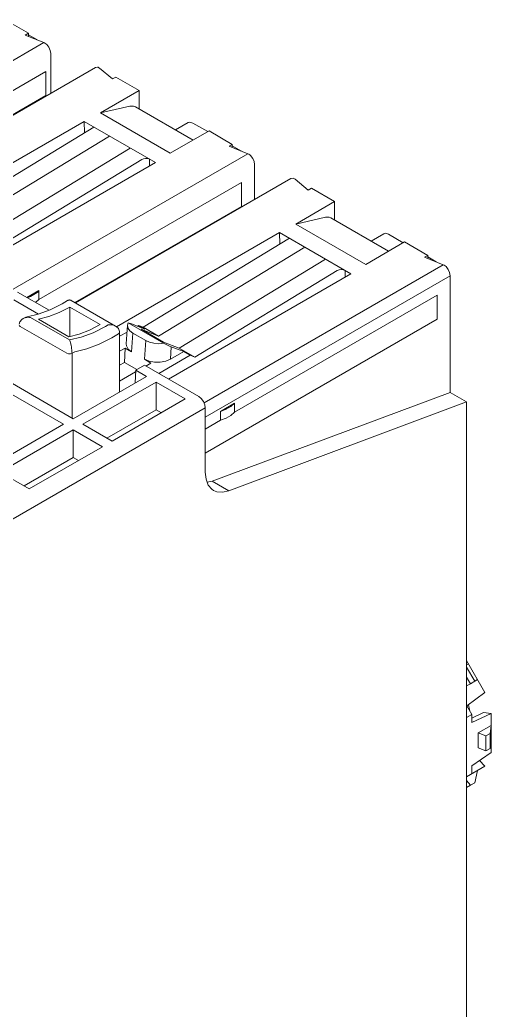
# Model space of a CAD drawing. Header units: inches. Extents: x 67248 to 85686, y -40174 to -31152.
# Drawn here: x 82516.5 to 82544.3, y -32942.8 to -32884.4 of the extents above; entities that cross this region are included whole.
import ezdxf

# ---------------------------------------------------------------- set-up
doc = ezdxf.new("R2010")
doc.units = ezdxf.units.IN
doc.header["$MEASUREMENT"] = 0

# ---------------------------------------------------------------- blocks, each defined once
blk = doc.blocks.new('ET200S')
at = {"lineweight": 0}
for p, q in [((119.25, 46.507), (120.523, 45.772)), ((120.523, 45.772), (120.346, 45.67)), ((120.346, 45.67), (121.365, 45.258)), ((120.523, 45.772), (120.523, 45.599)), ((120.523, 45.69), (120.983, 45.425)), ((121.365, 45.258), (108.293, 37.711)), ((120.983, 45.425), (121.008, 45.403)), ((121.365, 45.258), (121.42, 45.232)), ((121.42, 45.232), (121.474, 45.2)), ((121.474, 45.2), (121.526, 45.162)), ((121.526, 45.162), (121.64, 45.007)), ((121.64, 45.007), (121.716, 44.831)), ((121.716, 44.831), (121.743, 44.66)), ((121.743, 44.66), (121.743, 42.49)), ((112.415, 37.105), (124.186, 43.901)), ((124.186, 43.901), (124.3, 43.923)), ((124.3, 43.923), (124.336, 43.911)), ((124.336, 43.911), (124.374, 43.89)), ((124.374, 43.89), (124.412, 43.862)), ((125.126, 43.274), (124.412, 43.862)), ((121.482, 43.684), (110.41, 37.292)), ((121.482, 42.377), (121.482, 43.684)), ((125.302, 43.376), (125.126, 43.274)), ((125.302, 43.376), (126.575, 42.641)), ((121.482, 42.377), (112.383, 37.124)), ((126.575, 42.641), (124.454, 41.417)), ((126.575, 42.641), (126.575, 41.637)), ((124.454, 41.417), (126.071, 41.79)), ((126.071, 41.79), (126.274, 41.794)), ((126.274, 41.794), (126.368, 41.757)), ((126.368, 41.757), (129.524, 39.935)), ((124.454, 41.417), (128.272, 39.212)), ((123.57, 40.947), (114.656, 35.801)), ((124.1, 40.641), (116.105, 35.78)), ((123.584, 40.327), (123.57, 40.947)), ((123.57, 40.947), (127.459, 38.702)), ((129.26, 40.89), (128.564, 40.489)), ((129.26, 40.89), (129.333, 40.913)), ((129.333, 40.913), (129.51, 40.865)), ((129.51, 40.865), (130.323, 40.396)), ((124.949, 40.151), (116.953, 35.29)), ((130.393, 40.437), (128.272, 39.212)), ((130.393, 40.437), (131.666, 39.702)), ((131.666, 39.702), (131.489, 39.6)), ((131.489, 39.6), (132.508, 39.188)), ((131.666, 39.702), (131.666, 39.528)), ((131.666, 39.62), (132.126, 39.355)), ((126.08, 39.498), (118.085, 34.637)), ((132.508, 39.188), (119.436, 31.641)), ((132.126, 39.355), (132.151, 39.332)), ((132.508, 39.188), (132.563, 39.162)), ((132.563, 39.162), (132.617, 39.13)), ((132.617, 39.13), (132.669, 39.092)), ((132.669, 39.092), (132.783, 38.937)), ((127.459, 38.702), (117.489, 32.946)), ((126.717, 38.879), (118.933, 34.147)), ((126.717, 38.879), (126.814, 38.919)), ((126.814, 38.919), (126.929, 38.934)), ((126.929, 38.934), (127.043, 38.923)), ((127.043, 38.923), (127.141, 38.886)), ((127.141, 38.886), (127.141, 38.518)), ((132.783, 38.937), (132.859, 38.761)), ((132.859, 38.761), (132.886, 38.59)), ((132.873, 38.675), (132.873, 36.678)), ((132.166, 37.614), (121.094, 31.222)), ((123.099, 31.035), (134.87, 37.831)), ((132.166, 36.307), (132.166, 37.614)), ((134.87, 37.831), (134.984, 37.853)), ((134.984, 37.853), (135.02, 37.841)), ((135.02, 37.841), (135.058, 37.82)), ((135.058, 37.82), (135.096, 37.792)), ((135.809, 37.204), (135.096, 37.792)), ((135.986, 37.306), (135.809, 37.204)), ((135.986, 37.306), (137.259, 36.571)), ((132.166, 36.307), (123.067, 31.054)), ((137.259, 36.571), (135.138, 35.346)), ((137.259, 36.571), (137.259, 35.567)), ((135.138, 35.346), (136.755, 35.72)), ((136.755, 35.72), (136.958, 35.724)), ((136.958, 35.724), (137.052, 35.686)), ((135.138, 35.346), (138.956, 33.142)), ((137.052, 35.687), (140.208, 33.865)), ((134.254, 34.877), (125.34, 29.73)), ((134.268, 34.257), (134.254, 34.877)), ((134.254, 34.877), (138.143, 32.632)), ((139.943, 34.82), (139.248, 34.419)), ((139.943, 34.82), (140.017, 34.843)), ((140.017, 34.843), (140.193, 34.795)), ((140.193, 34.795), (141.007, 34.326)), ((134.784, 34.571), (126.789, 29.71)), ((141.077, 34.367), (138.956, 33.142)), ((141.077, 34.367), (142.35, 33.632)), ((135.633, 34.081), (127.637, 29.22)), ((142.35, 33.632), (142.173, 33.53)), ((142.35, 33.632), (142.35, 33.458)), ((142.35, 33.55), (142.81, 33.285)), ((136.764, 33.428), (128.769, 28.567)), ((143.192, 33.118), (130.12, 25.571)), ((142.173, 33.53), (143.192, 33.118)), ((142.81, 33.285), (142.835, 33.262)), ((143.192, 33.118), (143.247, 33.092)), ((143.247, 33.092), (143.301, 33.06)), ((143.301, 33.06), (143.353, 33.021)), ((143.353, 33.021), (143.467, 32.867)), ((138.143, 32.632), (128.173, 26.876)), ((137.4, 32.809), (129.617, 28.077)), ((143.57, 32.519), (130.188, 24.793)), ((137.4, 32.809), (137.498, 32.849)), ((137.498, 32.849), (137.613, 32.864)), ((137.613, 32.864), (137.727, 32.852)), ((137.727, 32.852), (137.825, 32.815)), ((137.825, 32.815), (137.825, 32.448)), ((143.467, 32.867), (143.543, 32.691)), ((143.543, 32.691), (143.57, 32.519)), ((143.57, 32.519), (143.57, 26.151)), ((121.649, 30.642), (119.935, 31.631)), ((121.094, 31.712), (120.445, 31.337)), ((120.467, 31.324), (120.628, 31.388)), ((120.628, 31.388), (121.094, 31.657)), ((121.094, 31.222), (121.094, 31.712)), ((142.863, 31.458), (131.791, 25.066)), ((142.863, 30.152), (142.863, 31.458)), ((119.723, 31.203), (121.069, 30.426)), ((120.911, 31.068), (121.094, 31.222)), ((122.361, 30.997), (121.703, 30.662)), ((122.361, 30.997), (122.663, 31.171)), ((122.67, 31.175), (122.663, 31.171)), ((122.673, 31.174), (122.663, 31.171)), ((122.691, 31.185), (122.67, 31.175)), ((122.713, 31.192), (122.691, 31.185)), ((122.737, 31.196), (122.713, 31.192)), ((122.762, 31.198), (122.737, 31.196)), ((122.787, 31.197), (122.762, 31.198)), ((122.812, 31.192), (122.787, 31.197)), ((122.837, 31.184), (122.812, 31.192)), ((122.863, 31.171), (122.837, 31.184)), ((122.854, 31.174), (122.863, 31.171)), ((122.864, 31.171), (125.284, 29.774)), ((121.062, 30.424), (120.453, 30.285)), ((121.703, 30.662), (121.062, 30.424)), ((121.633, 30.29), (122.212, 30.51)), ((122.212, 30.51), (122.794, 30.804)), ((122.794, 29.201), (122.794, 30.804)), ((124.441, 29.854), (122.794, 30.804)), ((120.062, 30.006), (120.019, 29.869)), ((120.025, 29.805), (120.076, 29.754)), ((120.16, 30.124), (120.062, 30.006)), ((120.242, 30.182), (120.16, 30.124)), ((120.242, 30.182), (120.28, 30.201)), ((120.242, 30.182), (120.242, 30.182)), ((120.243, 30.182), (120.374, 30.258)), ((120.28, 30.201), (120.352, 30.228)), ((120.352, 30.228), (120.428, 30.244)), ((120.374, 30.258), (120.453, 30.285)), ((120.428, 30.244), (120.504, 30.251)), ((120.504, 30.251), (120.577, 30.25)), ((120.577, 30.25), (120.642, 30.244)), ((122.763, 29.019), (120.642, 30.244)), ((121.066, 30.146), (121.633, 30.29)), ((122.732, 29.184), (121.066, 30.146)), ((124.441, 29.854), (123.86, 29.558)), ((124.885, 29.835), (124.732, 29.747)), ((124.95, 29.842), (124.885, 29.835)), ((125.023, 29.843), (124.95, 29.842)), ((125.099, 29.836), (125.023, 29.843)), ((125.175, 29.819), (125.099, 29.836)), ((125.247, 29.793), (125.175, 29.819)), ((125.285, 29.773), (125.247, 29.793)), ((125.285, 29.773), (125.285, 29.773)), ((125.314, 29.755), (125.285, 29.773)), ((125.94, 29.82), (125.866, 28.798)), ((125.974, 29.945), (125.94, 29.82)), ((125.94, 29.82), (125.94, 29.796)), ((125.94, 29.796), (125.974, 29.646)), ((126.025, 29.935), (125.974, 29.945)), ((125.974, 29.945), (127.904, 28.831)), ((126.104, 29.91), (126.025, 29.935)), ((126.21, 29.871), (126.104, 29.91)), ((126.21, 29.871), (126.889, 29.605)), ((126.468, 29.77), (126.536, 29.809)), ((126.789, 29.71), (126.536, 29.809)), ((126.536, 29.809), (126.889, 29.605)), ((142.863, 30.152), (130.188, 22.834)), ((122.622, 28.284), (120.076, 29.754)), ((123.289, 29.334), (122.732, 29.184)), ((123.86, 29.558), (123.289, 29.334)), ((124.063, 29.407), (123.404, 29.163)), ((124.732, 29.747), (124.063, 29.407)), ((125.45, 29.345), (125.085, 29.135)), ((125.443, 29.632), (125.314, 29.755)), ((125.505, 29.479), (125.443, 29.632)), ((125.45, 29.345), (125.502, 29.397)), ((125.502, 29.397), (125.509, 29.427)), ((125.509, 29.427), (125.505, 29.479)), ((125.509, 29.216), (125.914, 29.449)), ((125.509, 26.174), (125.509, 29.427)), ((125.974, 29.646), (126.073, 29.507)), ((126.073, 29.507), (126.232, 29.388)), ((126.232, 29.388), (126.157, 28.366)), ((126.232, 29.388), (126.939, 28.98)), ((127.637, 29.22), (126.685, 29.6)), ((126.685, 29.6), (127.899, 28.899)), ((126.789, 29.71), (127.637, 29.22)), ((123.404, 29.163), (122.763, 29.019)), ((122.763, 29.019), (122.78, 28.978)), ((122.78, 28.978), (122.798, 28.927)), ((122.798, 28.927), (122.817, 28.865)), ((122.817, 28.865), (122.836, 28.794)), ((122.836, 28.794), (122.854, 28.715)), ((122.854, 28.715), (122.87, 28.633)), ((124.396, 28.783), (123.716, 28.527)), ((125.085, 29.135), (124.396, 28.783)), ((125.877, 28.685), (125.866, 28.797)), ((125.974, 28.511), (125.877, 28.685)), ((126.865, 27.957), (126.939, 28.98)), ((126.939, 28.98), (127.145, 28.888)), ((127.145, 28.888), (127.386, 28.831)), ((127.386, 28.831), (127.645, 28.811)), ((127.645, 28.811), (127.904, 28.831)), ((128.769, 28.567), (127.899, 28.899)), ((127.904, 28.831), (128.058, 28.761)), ((128.058, 28.761), (128.203, 28.698)), ((128.203, 28.698), (128.331, 28.646)), ((122.712, 28.254), (122.622, 28.284)), ((122.815, 28.254), (122.712, 28.254)), ((122.905, 28.284), (122.815, 28.254)), ((122.87, 28.633), (122.883, 28.55)), ((122.883, 28.55), (122.893, 28.47)), ((122.893, 28.47), (122.9, 28.398)), ((122.9, 28.398), (122.904, 28.335)), ((122.904, 28.335), (122.905, 28.284)), ((123.054, 28.37), (122.905, 28.284)), ((122.905, 28.284), (122.905, 24.752)), ((123.716, 28.527), (123.054, 28.37)), ((125.509, 28.399), (125.804, 28.57)), ((125.77, 27.79), (125.804, 28.57)), ((125.804, 28.57), (126.157, 28.366)), ((126.157, 28.366), (125.974, 28.511)), ((129.364, 28.176), (127.642, 27.182)), ((128.281, 27.959), (128.331, 28.646)), ((128.281, 27.959), (129.011, 28.38)), ((128.331, 28.646), (129.011, 28.38)), ((128.769, 28.567), (129.617, 28.077)), ((129.364, 28.176), (129.011, 28.38)), ((129.617, 28.077), (129.364, 28.176)), ((122.976, 24.711), (117.848, 27.672)), ((125.509, 27.639), (125.77, 27.79)), ((126.455, 27.395), (125.77, 27.79)), ((126.387, 27.356), (126.864, 27.631)), ((129.834, 25.916), (126.864, 27.631)), ((127.116, 27.852), (126.865, 27.957)), ((126.865, 27.957), (127.218, 27.753)), ((126.935, 27.59), (127.218, 27.753)), ((127.417, 27.795), (127.116, 27.852)), ((127.727, 27.796), (127.417, 27.795)), ((128.028, 27.852), (127.727, 27.796)), ((128.281, 27.959), (128.028, 27.852)), ((117.319, 27.366), (122.446, 24.406)), ((125.509, 26.766), (126.384, 27.271)), ((126.356, 26.663), (126.387, 27.356)), ((126.972, 27.018), (126.387, 27.356)), ((122.976, 24.711), (126.972, 27.018)), ((127.501, 26.713), (123.505, 24.406)), ((127.501, 26.713), (127.501, 25.205)), ((127.501, 26.713), (129.093, 25.794)), ((130.572, 21.293), (143.57, 26.151)), ((144.472, 25.63), (143.57, 26.151)), ((125.097, 23.486), (129.093, 25.794)), ((129.834, 25.916), (129.97, 25.807)), ((129.97, 25.807), (130.084, 25.652)), ((130.084, 25.652), (130.161, 25.475)), ((130.161, 25.475), (130.188, 25.304)), ((131.791, 25.556), (131.024, 25.113)), ((131.474, 20.772), (144.472, 25.63)), ((131.584, 25.382), (131.791, 25.556)), ((131.791, 25.066), (131.791, 25.556)), ((144.472, -33.076), (144.472, 25.63)), ((108.621, 12.852), (130.188, 25.304)), ((127.501, 25.205), (124.811, 23.651)), ((127.787, 25.04), (127.501, 25.205)), ((130.188, 25.304), (130.188, 21.799)), ((131.024, 25.113), (131.326, 25.232)), ((131.024, 24.623), (131.024, 25.113)), ((131.326, 25.232), (131.584, 25.382)), ((131.326, 24.743), (131.584, 24.892)), ((131.584, 24.892), (131.791, 25.066)), ((118.45, 22.098), (122.446, 24.406)), ((125.097, 23.486), (123.505, 24.406)), ((131.024, 24.623), (130.188, 24.14)), ((131.024, 24.623), (131.326, 24.743)), ((122.976, 24.1), (118.979, 21.793)), ((122.976, 24.1), (122.976, 22.592)), ((122.976, 24.1), (124.568, 23.181)), ((120.571, 20.874), (124.568, 23.181)), ((122.976, 22.592), (120.286, 21.039)), ((123.261, 22.427), (122.976, 22.592)), ((120.571, 20.874), (118.979, 21.793)), ((130.188, 21.799), (130.23, 21.409)), ((130.23, 21.409), (130.353, 21.089)), ((130.296, 21.237), (130.572, 21.293)), ((131.474, 20.772), (130.572, 21.293)), ((130.353, 21.089), (130.552, 20.855)), ((130.552, 20.855), (130.644, 20.792)), ((130.644, 20.792), (130.815, 20.72)), ((130.815, 20.72), (131.127, 20.692)), ((131.127, 20.692), (131.474, 20.772)), ((144.472, 11.495), (145.473, 9.76)), ((144.571, 11.323), (144.472, 11.265)), ((144.472, 11.133), (144.914, 10.366)), ((144.472, 10.583), (144.676, 10.229)), ((144.914, 10.366), (144.676, 10.229)), ((145.071, 10.457), (144.914, 10.366)), ((144.676, 10.229), (144.472, 10.111)), ((145.473, 9.76), (144.484, 9.024)), ((144.754, 8.556), (144.484, 9.024)), ((144.566, 9.085), (144.634, 8.829)), ((144.634, 8.829), (144.646, 8.743)), ((144.472, 8.392), (144.754, 8.556)), ((145.391, 8.652), (144.754, 8.354)), ((145.815, 8.61), (144.754, 8.114)), ((144.754, 8.556), (144.754, 8.114)), ((145.815, 8.61), (145.391, 8.652)), ((145.815, 8.61), (145.815, 6.479)), ((145.815, 7.953), (145.108, 7.545)), ((145.815, 7.953), (145.762, 7.514)), ((145.108, 7.545), (145.108, 6.728)), ((145.524, 7.376), (145.108, 7.545)), ((145.762, 7.514), (145.524, 7.376)), ((145.524, 7.376), (145.524, 6.56)), ((145.762, 7.514), (145.762, 6.697)), ((145.815, 7.136), (145.762, 6.697)), ((145.524, 6.56), (145.108, 6.728)), ((145.762, 6.697), (145.524, 6.56)), ((145.815, 6.479), (144.754, 5.751)), ((145.473, 5.724), (145.175, 6.039)), ((144.472, 5.146), (145.473, 5.724)), ((144.754, 5.309), (144.754, 5.751)), ((145.071, 5.492), (144.914, 4.824)), ((144.676, 4.686), (144.472, 4.946)), ((144.676, 4.686), (144.472, 4.568)), ((144.914, 4.824), (144.676, 4.686))]:
    blk.add_line(p, q, dxfattribs=at)

msp = doc.modelspace()

# ---------------------------------------------------------------- block references
at = {"xscale": 1.08, "yscale": 1.08, "zscale": 1.08}
msp.add_blockref('ET200S', (82386.84, -32934.605, 0.332), dxfattribs=at)

doc.saveas('drawing.dxf')
